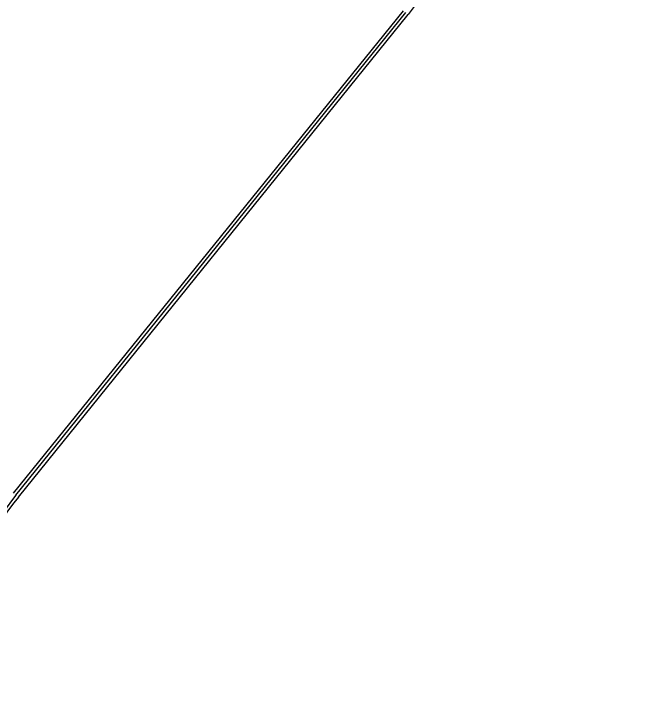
# Model space of a CAD drawing. Header units: millimetres. Extents: x 832728086 to 834530684, y 817551485 to 818349469.
# Drawn here: x 832728476.41 to 832728512.51, y 817960317.75 to 817960355.71 of the extents above; entities that cross this region are included whole.
import ezdxf

# ---------------------------------------------------------------- set-up
doc = ezdxf.new("R2010")
doc.units = ezdxf.units.MM
doc.header["$LTSCALE"] = 100
doc.layers.add('000-Tactile-l', color=8, linetype='Continuous')

# ---------------------------------------------------------------- blocks, each defined once
blk = doc.blocks.new('tactile')
at = {"layer": '000-Tactile-l', "ltscale": 5e-05}
for p, q in [((834348.104, 817809.052), (834369.961, 817836.109)), ((834348.241, 817808.943), (834370.1, 817836.002)), ((834348.379, 817808.835), (834370.238, 817835.895))]:
    blk.add_line(p, q, dxfattribs=at)
for centre, radius, start, end in [((834444.487, 817780.991), 92.344, 130.75223, 143.51834), ((834443.406, 817735.819), 120.014, 142.46142, 148.75189), ((834443.406, 817735.819), 119.839, 142.46244, 148.75189)]:
    blk.add_arc(centre, radius, start, end, dxfattribs=at)

msp = doc.modelspace()

# ---------------------------------------------------------------- block references
at = {"layer": '000-Tactile-l'}
msp.add_blockref('tactile', (831894128.3015, 817142519.7659), dxfattribs=at)

doc.saveas('drawing.dxf')
